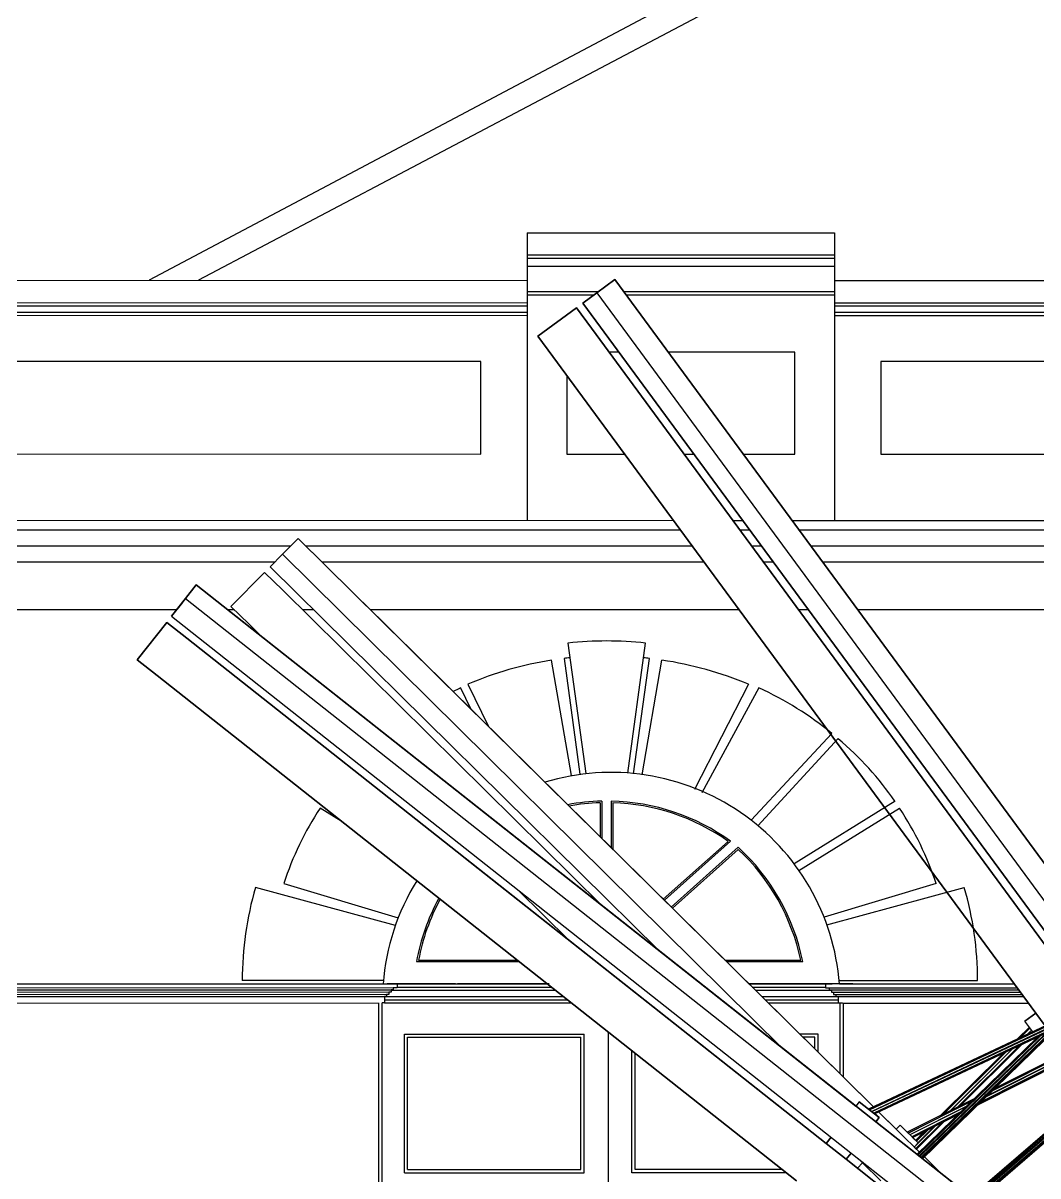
# Model space of a CAD drawing. Extents: x -43 to 90, y 6 to 81.
# Drawn here: x -26.771 to -23.584, y 70.085 to 73.705 of the extents above; entities that cross this region are included whole.
import ezdxf

# ---------------------------------------------------------------- set-up
doc = ezdxf.new("R2010")
doc.units = 0
doc.header["$LTSCALE"] = 0.1
doc.header["$MEASUREMENT"] = 0
doc.layers.add('cobertura nova', color=4, linetype='CONTINUOUS')
doc.layers.add('visto', color=9, linetype='CONTINUOUS')

msp = doc.modelspace()

# ---------------------------------------------------------------- linework, layer by layer
at = {"layer": 'cobertura nova'}
for p, q in [((-24.9697, 72.858), (-24.9133, 72.8995)), ((-24.9132, 72.8995), (-24.9696, 72.858)), ((-23.3396, 70.7598), (-24.9133, 72.8995)), ((-24.9132, 72.8995), (-24.9133, 72.8995)), ((-24.9133, 72.8995), (-24.9133, 72.8995)), ((-24.9132, 72.8995), (-24.9133, 72.8995)), ((-24.9133, 72.8995), (-24.9133, 72.8995)), ((-24.9133, 72.8995), (-24.9133, 72.8995)), ((-23.3396, 70.7598), (-24.9133, 72.8995)), ((-23.3396, 70.7598), (-24.9133, 72.8995)), ((-24.9133, 72.8995), (-24.9133, 72.8995)), ((-24.9133, 72.8995), (-24.9133, 72.8995)), ((-24.9133, 72.8995), (-23.3396, 70.7598)), ((-24.9133, 72.8995), (-24.9133, 72.8995)), ((-24.9133, 72.8995), (-23.3396, 70.7598)), ((-24.9133, 72.8995), (-24.9133, 72.8995)), ((-24.9133, 72.8995), (-23.3495, 70.7732)), ((-24.9133, 72.8995), (-24.9133, 72.8995)), ((-24.9133, 72.8995), (-23.3495, 70.7732)), ((-24.9133, 72.8995), (-24.9133, 72.8995)), ((-24.9133, 72.8995), (-23.3396, 70.7598)), ((-24.9133, 72.8995), (-24.9133, 72.8995)), ((-23.3396, 70.7598), (-24.9133, 72.8995)), ((-24.9133, 72.8995), (-24.9133, 72.8995)), ((-24.9133, 72.8995), (-23.3396, 70.7598)), ((-24.9133, 72.8995), (-24.9133, 72.8995)), ((-24.9133, 72.8995), (-23.3396, 70.7598)), ((-23.3396, 70.7598), (-24.9133, 72.8995)), ((-24.9133, 72.8995), (-24.9133, 72.8995)), ((-23.3495, 70.7732), (-24.9133, 72.8995)), ((-24.9133, 72.8995), (-24.9133, 72.8995)), ((-24.9133, 72.8995), (-24.9132, 72.8995)), ((-23.3396, 70.7598), (-24.9132, 72.8995)), ((-23.3396, 70.7598), (-24.9132, 72.8995)), ((-24.9132, 72.8995), (-23.3396, 70.7598)), ((-24.9132, 72.8995), (-23.3396, 70.7598)), ((-23.3495, 70.7732), (-24.9132, 72.8995)), ((-24.9132, 72.8995), (-24.9132, 72.8995)), ((-24.9132, 72.8995), (-23.3495, 70.7732)), ((-24.9132, 72.8995), (-24.9132, 72.8995)), ((-24.9132, 72.8995), (-23.3495, 70.7732)), ((-24.9132, 72.8995), (-24.9132, 72.8995)), ((-24.9132, 72.8995), (-24.9132, 72.8995)), ((-24.9132, 72.8995), (-23.3495, 70.7732)), ((-24.9132, 72.8995), (-24.9132, 72.8995)), ((-23.3495, 70.7732), (-24.9132, 72.8995)), ((-24.9132, 72.8995), (-24.9132, 72.8995)), ((-24.9132, 72.8995), (-23.3495, 70.7732)), ((-23.3495, 70.7732), (-24.9132, 72.8995)), ((-24.9132, 72.8995), (-24.9132, 72.8995)), ((-23.3495, 70.7732), (-24.9132, 72.8995)), ((-24.9132, 72.8995), (-24.9132, 72.8995)), ((-24.9132, 72.8995), (-23.3495, 70.7732)), ((-24.9132, 72.8995), (-24.9132, 72.8995)), ((-24.9132, 72.8995), (-23.3495, 70.7732)), ((-24.9132, 72.8995), (-24.9132, 72.8995)), ((-24.9132, 72.8995), (-24.9132, 72.8995)), ((-24.9132, 72.8995), (-24.9132, 72.8995)), ((-24.9132, 72.8995), (-24.9132, 72.8995)), ((-24.9132, 72.8995), (-24.9132, 72.8995)), ((-24.9132, 72.8995), (-24.9132, 72.8995)), ((-24.9132, 72.8995), (-24.9132, 72.8995)), ((-24.9132, 72.8995), (-24.9132, 72.8995)), ((-24.9132, 72.8995), (-24.9132, 72.8995)), ((-24.9132, 72.8995), (-24.9132, 72.8995)), ((-24.9132, 72.8995), (-24.9132, 72.8995)), ((-24.9132, 72.8995), (-24.9132, 72.8995)), ((-24.9132, 72.8995), (-24.9132, 72.8995)), ((-24.9132, 72.8995), (-24.9132, 72.8995)), ((-24.9132, 72.8995), (-24.9132, 72.8995)), ((-24.9132, 72.8995), (-24.9132, 72.8995)), ((-24.9132, 72.8995), (-24.9132, 72.8995)), ((-24.9132, 72.8995), (-24.9132, 72.8995)), ((-24.9132, 72.8995), (-24.9132, 72.8995)), ((-24.9132, 72.8995), (-24.9132, 72.8995)), ((-24.9132, 72.8995), (-24.9132, 72.8995)), ((-24.9132, 72.8995), (-24.9132, 72.8995)), ((-24.9132, 72.8995), (-24.9132, 72.8995)), ((-24.9132, 72.8995), (-24.9132, 72.8995)), ((-24.9132, 72.8995), (-24.9132, 72.8995)), ((-24.9132, 72.8995), (-24.9132, 72.8995)), ((-24.9132, 72.8995), (-24.9132, 72.8995)), ((-24.9132, 72.8995), (-24.9132, 72.8995)), ((-24.9132, 72.8995), (-24.9132, 72.8995)), ((-24.9132, 72.8995), (-24.9132, 72.8995)), ((-24.9132, 72.8995), (-24.9132, 72.8995)), ((-24.9132, 72.8995), (-24.9132, 72.8995)), ((-24.9132, 72.8995), (-24.9132, 72.8995)), ((-24.9132, 72.8995), (-24.9132, 72.8995)), ((-24.9132, 72.8995), (-24.9132, 72.8995)), ((-24.9132, 72.8995), (-24.9132, 72.8995)), ((-24.9132, 72.8995), (-24.9132, 72.8995)), ((-24.9132, 72.8995), (-23.3495, 70.7732)), ((-24.9132, 72.8995), (-23.3495, 70.7732)), ((-23.3495, 70.7732), (-24.9132, 72.8995)), ((-24.9132, 72.8995), (-24.9132, 72.8995)), ((-24.9132, 72.8995), (-23.3495, 70.7732)), ((-24.9132, 72.8995), (-24.9132, 72.8995)), ((-24.9132, 72.8995), (-23.3495, 70.7732)), ((-23.3495, 70.7732), (-24.9132, 72.8995)), ((-24.9132, 72.8995), (-24.9132, 72.8995)), ((-23.3495, 70.7732), (-24.9132, 72.8995)), ((-24.9132, 72.8995), (-24.9132, 72.8995)), ((-24.9132, 72.8995), (-23.3495, 70.7732)), ((-23.3495, 70.7732), (-24.9132, 72.8995)), ((-24.9132, 72.8995), (-24.9132, 72.8995)), ((-23.3495, 70.7732), (-24.9132, 72.8995)), ((-24.9132, 72.8995), (-23.3495, 70.7732)), ((-23.3495, 70.7732), (-24.9132, 72.8995)), ((-24.9132, 72.8995), (-24.9132, 72.8995)), ((-24.9132, 72.8995), (-23.3495, 70.7732)), ((-24.9132, 72.8995), (-24.9132, 72.8995)), ((-24.9132, 72.8995), (-23.3495, 70.7732)), ((-23.3495, 70.7732), (-24.9132, 72.8995)), ((-24.9132, 72.8995), (-24.9132, 72.8995)), ((-23.3495, 70.7732), (-24.9132, 72.8995)), ((-24.9132, 72.8995), (-24.9132, 72.8995)), ((-23.3495, 70.7732), (-24.9132, 72.8995)), ((-25.0136, 72.8257), (-24.9697, 72.858)), ((-24.9696, 72.858), (-25.0136, 72.8257)), ((-24.9697, 72.858), (-23.3903, 70.7105)), ((-25.0338, 72.8109), (-25.1546, 72.722)), ((-25.1546, 72.722), (-25.0338, 72.8109)), ((-24.9864, 72.7464), (-25.0338, 72.8109)), ((-25.0338, 72.8109), (-25.0338, 72.8109)), ((-25.0338, 72.8109), (-25.0337, 72.8109)), ((-25.0337, 72.8109), (-25.0338, 72.8109)), ((-25.0338, 72.8109), (-25.0337, 72.8109)), ((-25.0337, 72.8109), (-25.0338, 72.8109)), ((-25.0338, 72.8109), (-25.0338, 72.8109)), ((-25.0338, 72.8109), (-24.9864, 72.7464)), ((-25.0337, 72.8109), (-25.0337, 72.8109)), ((-25.0337, 72.8109), (-24.9863, 72.7465)), ((-24.9863, 72.7464), (-25.0337, 72.8109)), ((-25.0337, 72.8109), (-25.0337, 72.8109)), ((-25.0136, 72.8257), (-25.0136, 72.8257)), ((-25.0136, 72.8257), (-23.4298, 70.6721)), ((-23.4298, 70.6721), (-25.0136, 72.8257)), ((-24.9864, 72.7464), (-24.9864, 72.7464)), ((-24.9864, 72.7464), (-24.9863, 72.7464)), ((-23.47, 70.6846), (-24.9864, 72.7464)), ((-24.9864, 72.7464), (-23.47, 70.6846)), ((-24.9864, 72.7464), (-24.9863, 72.7464)), ((-23.47, 70.6846), (-24.9864, 72.7464)), ((-24.9864, 72.7464), (-24.9864, 72.7464)), ((-24.9864, 72.7464), (-23.47, 70.6846)), ((-24.9863, 72.7465), (-23.47, 70.6846)), ((-23.47, 70.6846), (-24.9863, 72.7464)), ((-23.47, 70.6846), (-24.9863, 72.7464)), ((-24.9863, 72.7464), (-23.47, 70.6846)), ((-25.1546, 72.722), (-25.1072, 72.6576)), ((-25.1072, 72.6576), (-25.1546, 72.722)), ((-25.1072, 72.6576), (-23.5909, 70.5957)), ((-23.5909, 70.5957), (-25.1072, 72.6576)), ((-25.9569, 72.0367), (-25.9077, 72.0865)), ((-25.9077, 72.0864), (-25.9569, 72.0366)), ((-25.9077, 72.0865), (-25.9077, 72.0864)), ((-25.9077, 72.0865), (-25.9077, 72.0865)), ((-24.1006, 70.3019), (-25.9077, 72.0865)), ((-24.1006, 70.3019), (-25.9077, 72.0865)), ((-25.9077, 72.0865), (-25.9077, 72.0865)), ((-25.9077, 72.0865), (-25.9077, 72.0864)), ((-25.9077, 72.0865), (-25.9077, 72.0865)), ((-24.1006, 70.3019), (-25.9077, 72.0865)), ((-25.9077, 72.0865), (-25.9077, 72.0865)), ((-25.9077, 72.0865), (-24.1006, 70.3019)), ((-25.9077, 72.0865), (-25.9077, 72.0865)), ((-25.9077, 72.0865), (-25.9077, 72.0864)), ((-25.9077, 72.0865), (-25.9077, 72.0865)), ((-25.9077, 72.0865), (-25.9077, 72.0864)), ((-25.9077, 72.0865), (-25.9077, 72.0865)), ((-24.1006, 70.3019), (-25.9077, 72.0865)), ((-24.1006, 70.3019), (-25.9077, 72.0865)), ((-25.9077, 72.0865), (-25.9077, 72.0865)), ((-25.9077, 72.0865), (-24.1006, 70.3019)), ((-25.9077, 72.0865), (-25.9077, 72.0865)), ((-25.9077, 72.0865), (-25.9077, 72.0864)), ((-25.9077, 72.0865), (-25.9077, 72.0865)), ((-25.9077, 72.0865), (-25.9077, 72.0864)), ((-24.1006, 70.3019), (-25.9077, 72.0865)), ((-25.9077, 72.0865), (-25.9077, 72.0865)), ((-24.1006, 70.3019), (-25.9077, 72.0865)), ((-25.9077, 72.0865), (-25.9077, 72.0865)), ((-25.9077, 72.0865), (-25.9077, 72.0864)), ((-25.9077, 72.0865), (-25.9077, 72.0865)), ((-25.9077, 72.0865), (-25.9077, 72.0864)), ((-24.1006, 70.3019), (-25.9077, 72.0865)), ((-25.9077, 72.0865), (-25.9077, 72.0865)), ((-24.1006, 70.3019), (-25.9077, 72.0865)), ((-25.9077, 72.0865), (-25.9077, 72.0865)), ((-25.9077, 72.0865), (-25.9077, 72.0864)), ((-25.9077, 72.0865), (-25.9077, 72.0865)), ((-25.9077, 72.0865), (-25.9077, 72.0864)), ((-24.1006, 70.3019), (-25.9077, 72.0865)), ((-25.9077, 72.0865), (-25.9077, 72.0865)), ((-24.1006, 70.3019), (-25.9077, 72.0865)), ((-25.9077, 72.0865), (-25.9077, 72.0865)), ((-25.9077, 72.0864), (-25.9077, 72.0865)), ((-25.9077, 72.0864), (-25.9077, 72.0865)), ((-25.9077, 72.0865), (-25.9077, 72.0865)), ((-25.9077, 72.0864), (-25.9077, 72.0865)), ((-25.9077, 72.0865), (-25.9077, 72.0865)), ((-25.9077, 72.0865), (-25.9077, 72.0865)), ((-25.9077, 72.0865), (-24.1006, 70.3019)), ((-25.9077, 72.0865), (-25.9077, 72.0865)), ((-25.9077, 72.0865), (-25.9077, 72.0865)), ((-25.9077, 72.0865), (-25.9077, 72.0865)), ((-25.9077, 72.0865), (-25.9077, 72.0865)), ((-25.9077, 72.0865), (-25.9077, 72.0865)), ((-25.9077, 72.0865), (-25.9077, 72.0865)), ((-25.9077, 72.0865), (-25.9077, 72.0865)), ((-25.9077, 72.0865), (-25.9077, 72.0865)), ((-25.9077, 72.0865), (-25.9077, 72.0865)), ((-25.9077, 72.0865), (-25.9077, 72.0865)), ((-25.9077, 72.0865), (-25.9077, 72.0865)), ((-25.9077, 72.0865), (-25.9077, 72.0865)), ((-25.9077, 72.0865), (-24.1006, 70.3019)), ((-25.9077, 72.0865), (-25.9077, 72.0865)), ((-25.9077, 72.0865), (-25.9077, 72.0865)), ((-25.9077, 72.0865), (-24.1006, 70.3019)), ((-24.1006, 70.3019), (-25.9077, 72.0865)), ((-25.9077, 72.0865), (-25.9077, 72.0865)), ((-24.1006, 70.3019), (-25.9077, 72.0865)), ((-25.9077, 72.0865), (-25.9077, 72.0865)), ((-25.9077, 72.0865), (-25.9077, 72.0865)), ((-25.9077, 72.0865), (-24.1006, 70.3019)), ((-25.9077, 72.0865), (-25.9077, 72.0865)), ((-25.9077, 72.0865), (-25.9077, 72.0865)), ((-25.9077, 72.0865), (-24.1006, 70.3019)), ((-24.1006, 70.3019), (-25.9077, 72.0865)), ((-25.9077, 72.0865), (-25.9077, 72.0865)), ((-25.9077, 72.0865), (-24.1006, 70.3019)), ((-25.9077, 72.0865), (-25.9077, 72.0865)), ((-25.9077, 72.0865), (-25.9077, 72.0865)), ((-25.9077, 72.0865), (-24.1006, 70.3019)), ((-25.9077, 72.0865), (-25.9077, 72.0865)), ((-25.9077, 72.0864), (-24.1006, 70.3019)), ((-25.9077, 72.0864), (-24.1006, 70.3019)), ((-25.9077, 72.0864), (-24.1006, 70.3019)), ((-24.1006, 70.3019), (-25.9077, 72.0864)), ((-25.9077, 72.0864), (-24.1006, 70.3019)), ((-25.9077, 72.0864), (-24.1006, 70.3019)), ((-25.9077, 72.0864), (-24.1006, 70.3019)), ((-25.9077, 72.0864), (-24.1006, 70.3019)), ((-25.9077, 72.0864), (-24.1006, 70.3019)), ((-25.9077, 72.0864), (-24.1006, 70.3019)), ((-25.9077, 72.0864), (-24.1006, 70.3019)), ((-25.9077, 72.0864), (-24.1006, 70.3019)), ((-25.9077, 72.0864), (-24.1006, 70.3019)), ((-25.9077, 72.0864), (-24.1006, 70.3019)), ((-24.1006, 70.3019), (-25.9077, 72.0864)), ((-24.1006, 70.3019), (-25.9077, 72.0864)), ((-25.9077, 72.0864), (-24.1006, 70.3019)), ((-25.9077, 72.0864), (-24.1006, 70.3019)), ((-24.1006, 70.3019), (-25.9077, 72.0864)), ((-25.9077, 72.0864), (-25.9077, 72.0864)), ((-25.9077, 72.0864), (-25.9077, 72.0864)), ((-25.9077, 72.0864), (-25.9077, 72.0864)), ((-25.9077, 72.0864), (-25.9077, 72.0864)), ((-25.9077, 72.0864), (-25.9077, 72.0864)), ((-25.9077, 72.0864), (-25.9077, 72.0864)), ((-25.9077, 72.0864), (-25.9077, 72.0864)), ((-25.9077, 72.0864), (-25.9077, 72.0864)), ((-25.9077, 72.0864), (-25.9077, 72.0864)), ((-25.9077, 72.0864), (-25.9077, 72.0864)), ((-25.9077, 72.0864), (-25.9077, 72.0864)), ((-25.9077, 72.0864), (-25.9077, 72.0864)), ((-25.9077, 72.0864), (-25.9077, 72.0864)), ((-25.9077, 72.0864), (-25.9077, 72.0864)), ((-25.9077, 72.0864), (-25.9077, 72.0864)), ((-25.9077, 72.0864), (-25.9077, 72.0864)), ((-25.9077, 72.0864), (-25.9077, 72.0864)), ((-25.9077, 72.0864), (-25.9077, 72.0864)), ((-25.9077, 72.0864), (-25.9077, 72.0864)), ((-24.1006, 70.3019), (-25.9061, 72.0849)), ((-25.9953, 71.9978), (-25.9569, 72.0367)), ((-25.9569, 72.0366), (-25.9952, 71.9978)), ((-25.9569, 72.0367), (-24.3871, 70.4864)), ((-26.0128, 71.98), (-26.1182, 71.8733)), ((-26.0128, 71.98), (-25.9559, 71.9238)), ((-25.9952, 71.9978), (-25.9953, 71.9978)), ((-25.9952, 71.9978), (-24.7759, 70.7936)), ((-24.7759, 70.7936), (-25.9952, 71.9978)), ((-26.2611, 71.8976), (-26.2273, 71.9404)), ((-26.2273, 71.9404), (-26.2611, 71.8976)), ((-23.7953, 70.0188), (-26.2273, 71.9404)), ((-26.2273, 71.9404), (-26.2273, 71.9404)), ((-23.7953, 70.0188), (-26.2273, 71.9404)), ((-26.2273, 71.9404), (-26.2273, 71.9404)), ((-26.2273, 71.9404), (-23.7953, 70.0188)), ((-26.2273, 71.9404), (-26.2273, 71.9404)), ((-26.2273, 71.9404), (-23.7953, 70.0188)), ((-26.2273, 71.9404), (-26.2273, 71.9404)), ((-26.2273, 71.9404), (-23.7953, 70.0188)), ((-26.2273, 71.9404), (-23.7953, 70.0188)), ((-26.2273, 71.9404), (-26.2273, 71.9404)), ((-24.1563, 70.304), (-26.2273, 71.9404)), ((-26.2273, 71.9404), (-26.2273, 71.9404)), ((-26.2273, 71.9404), (-24.1563, 70.304)), ((-24.1563, 70.304), (-26.2273, 71.9404)), ((-26.2273, 71.9404), (-24.1563, 70.304)), ((-26.2273, 71.9404), (-26.2273, 71.9404)), ((-26.2273, 71.9404), (-26.2273, 71.9404)), ((-26.2273, 71.9404), (-26.2273, 71.9404)), ((-26.2273, 71.9404), (-26.2273, 71.9404)), ((-26.2273, 71.9404), (-26.2273, 71.9404)), ((-26.2273, 71.9404), (-26.2273, 71.9404)), ((-26.2273, 71.9404), (-26.2273, 71.9404)), ((-26.2273, 71.9404), (-26.2273, 71.9404)), ((-26.2273, 71.9404), (-26.2273, 71.9404)), ((-26.2273, 71.9404), (-26.2273, 71.9404)), ((-26.2273, 71.9404), (-26.2273, 71.9404)), ((-26.2273, 71.9404), (-26.2273, 71.9404)), ((-26.2273, 71.9404), (-26.2273, 71.9404)), ((-26.2273, 71.9404), (-26.2273, 71.9404)), ((-26.2273, 71.9404), (-26.2273, 71.9404)), ((-26.2273, 71.9404), (-23.7953, 70.0188)), ((-26.2273, 71.9404), (-26.2273, 71.9404)), ((-26.2273, 71.9404), (-23.7953, 70.0188)), ((-23.7953, 70.0188), (-26.2273, 71.9404)), ((-26.2273, 71.9404), (-26.2273, 71.9404)), ((-23.7953, 70.0188), (-26.2273, 71.9404)), ((-26.2273, 71.9404), (-26.2273, 71.9404)), ((-26.2273, 71.9404), (-23.7953, 70.0188)), ((-23.7953, 70.0188), (-26.2273, 71.9404)), ((-26.2273, 71.9404), (-26.2273, 71.9404)), ((-23.7953, 70.0188), (-26.2273, 71.9404)), ((-26.2273, 71.9404), (-26.2273, 71.9404)), ((-26.2273, 71.9404), (-24.1563, 70.304)), ((-26.2273, 71.9404), (-26.2273, 71.9404)), ((-26.2273, 71.9404), (-24.1563, 70.304)), ((-24.1563, 70.304), (-26.2273, 71.9404)), ((-26.2273, 71.9404), (-24.1563, 70.304)), ((-26.2273, 71.9404), (-26.2273, 71.9404)), ((-26.2272, 71.9404), (-24.1563, 70.304)), ((-26.2272, 71.9404), (-26.2272, 71.9404)), ((-26.2272, 71.9404), (-24.1563, 70.304)), ((-26.2272, 71.9404), (-26.2272, 71.9404)), ((-26.2273, 71.9404), (-24.1563, 70.304)), ((-24.1563, 70.304), (-26.2273, 71.9404)), ((-26.2273, 71.9404), (-24.1563, 70.304)), ((-26.2273, 71.9404), (-26.2273, 71.9404)), ((-26.2273, 71.9404), (-24.1563, 70.304)), ((-26.2273, 71.9404), (-26.2273, 71.9404)), ((-26.2272, 71.9404), (-24.1563, 70.304)), ((-26.2272, 71.9404), (-26.2272, 71.9404)), ((-26.2272, 71.9404), (-24.1563, 70.304)), ((-26.2272, 71.9404), (-26.2272, 71.9404)), ((-26.2272, 71.9404), (-26.2272, 71.9404)), ((-26.2272, 71.9404), (-24.1563, 70.304)), ((-24.1563, 70.304), (-26.2272, 71.9404)), ((-26.2272, 71.9404), (-26.2272, 71.9404)), ((-26.2272, 71.9404), (-26.2272, 71.9404)), ((-26.2272, 71.9404), (-26.2272, 71.9404)), ((-26.2272, 71.9404), (-26.2272, 71.9404)), ((-26.2272, 71.9404), (-26.2272, 71.9404)), ((-26.2272, 71.9404), (-26.2272, 71.9404)), ((-26.2272, 71.9404), (-26.2272, 71.9404)), ((-26.2272, 71.9404), (-26.2272, 71.9404)), ((-26.2272, 71.9404), (-26.2272, 71.9404)), ((-26.2272, 71.9404), (-26.2272, 71.9404)), ((-26.2272, 71.9404), (-26.2272, 71.9404)), ((-26.2272, 71.9404), (-26.2272, 71.9404)), ((-26.2272, 71.9404), (-26.2272, 71.9404)), ((-26.2272, 71.9404), (-26.2272, 71.9404)), ((-26.2273, 71.9404), (-26.2272, 71.9404)), ((-26.2272, 71.9404), (-26.2273, 71.9404)), ((-26.2273, 71.9404), (-26.2273, 71.9404)), ((-26.2273, 71.9404), (-26.2273, 71.9404)), ((-26.2272, 71.9404), (-24.1563, 70.304)), ((-26.2272, 71.9404), (-26.2272, 71.9404)), ((-26.2272, 71.9404), (-24.1563, 70.304)), ((-26.2272, 71.9404), (-26.2272, 71.9404)), ((-26.2272, 71.9404), (-24.1563, 70.304)), ((-24.1563, 70.304), (-26.2272, 71.9404)), ((-24.1563, 70.304), (-26.2272, 71.9404)), ((-26.2272, 71.9404), (-26.2272, 71.9404)), ((-26.2272, 71.9404), (-24.1563, 70.304)), ((-26.2272, 71.9404), (-26.2272, 71.9404)), ((-26.2272, 71.9404), (-24.1563, 70.304)), ((-24.1563, 70.304), (-26.2272, 71.9404)), ((-26.2272, 71.9404), (-26.2272, 71.9404)), ((-24.1563, 70.304), (-26.2272, 71.9404)), ((-26.2272, 71.9404), (-26.2272, 71.9404)), ((-26.3045, 71.8426), (-26.2611, 71.8976)), ((-26.2611, 71.8976), (-26.3045, 71.8426)), ((-26.2611, 71.8976), (-23.8374, 69.9825)), ((-25.9559, 71.9238), (-24.9538, 70.9342)), ((-24.9536, 70.9341), (-25.9559, 71.9238)), ((-25.9559, 71.9238), (-25.9555, 71.9234)), ((-25.9559, 71.9238), (-25.9559, 71.9238)), ((-26.2707, 71.8855), (-26.3045, 71.8426)), ((-26.2707, 71.8855), (-26.2707, 71.8855)), ((-26.1182, 71.8733), (-26.0613, 71.8171)), ((-24.1006, 70.3019), (-25.7045, 71.8859)), ((-26.32, 71.823), (-26.413, 71.7053)), ((-26.413, 71.7053), (-26.32, 71.823)), ((-26.2572, 71.7734), (-26.32, 71.823)), ((-26.32, 71.823), (-26.32, 71.823)), ((-26.32, 71.823), (-26.32, 71.823)), ((-26.32, 71.823), (-26.2572, 71.7734)), ((-26.32, 71.823), (-26.3199, 71.823)), ((-26.3199, 71.823), (-26.32, 71.823)), ((-26.32, 71.823), (-26.32, 71.823)), ((-26.2572, 71.7734), (-26.32, 71.823)), ((-26.32, 71.823), (-26.32, 71.823)), ((-26.32, 71.823), (-26.2572, 71.7734)), ((-26.3199, 71.823), (-26.3199, 71.823)), ((-26.3045, 71.8426), (-23.8914, 69.9359)), ((-26.0219, 71.7781), (-26.0613, 71.8171)), ((-26.2572, 71.7734), (-26.2572, 71.7734)), ((-26.2572, 71.7734), (-26.2572, 71.7734)), ((-26.2572, 71.7734), (-26.2572, 71.7734)), ((-24.2491, 70.1866), (-26.2572, 71.7734)), ((-26.2572, 71.7734), (-24.249, 70.1867)), ((-24.249, 70.1867), (-26.2572, 71.7734)), ((-24.2496, 70.1871), (-26.2572, 71.7734)), ((-26.2572, 71.7734), (-26.2572, 71.7734)), ((-26.2572, 71.7734), (-24.249, 70.1867)), ((-24.2491, 70.1867), (-26.2572, 71.7734)), ((-26.2572, 71.7734), (-26.2572, 71.7734)), ((-26.2572, 71.7734), (-24.2491, 70.1867)), ((-26.413, 71.7053), (-26.3502, 71.6557)), ((-26.3502, 71.6557), (-26.413, 71.7053)), ((-26.3502, 71.6557), (-24.3421, 70.069)), ((-24.3421, 70.069), (-26.3502, 71.6557)), ((-25.6892, 68.3859), (-22.3434, 71.2706)), ((-22.3422, 71.2674), (-25.6886, 68.3857)), ((-25.6857, 68.3846), (-22.3422, 71.2674)), ((-22.3392, 71.2597), (-25.6842, 68.3841)), ((-22.3392, 71.2596), (-25.6773, 68.3816)), ((-22.3362, 71.2519), (-25.6757, 68.381)), ((-22.3362, 71.2519), (-25.6689, 68.3786)), ((-22.335, 71.2487), (-25.6682, 68.3783)), ((-22.335, 71.2487), (-25.6654, 68.3773)), ((-25.3869, 71.0857), (-24.2491, 70.1867)), ((-25.056, 70.8242), (-25.2172, 70.9835)), ((-22.7029, 70.9607), (-24.116, 70.2946)), ((-24.1131, 70.2924), (-22.709, 70.9554)), ((-22.7121, 70.9528), (-24.1131, 70.2924)), ((-22.7269, 70.94), (-24.1063, 70.287)), ((-24.1063, 70.287), (-22.7342, 70.9337)), ((-22.7492, 70.9208), (-24.0995, 70.2816)), ((-24.0994, 70.2816), (-22.7563, 70.9146)), ((-22.7625, 70.9093), (-24.0966, 70.2793)), ((-22.7655, 70.9067), (-24.0966, 70.2793)), ((-22.7655, 70.9067), (-24.0966, 70.2793)), ((-23.7953, 70.0188), (-22.7655, 70.9067)), ((-22.9639, 70.7356), (-23.7267, 70.3527)), ((-23.7261, 70.3533), (-22.9614, 70.7379)), ((-22.9539, 70.7443), (-23.719, 70.3602)), ((-24.1563, 70.304), (-24.6878, 70.724)), ((-22.9881, 70.7148), (-23.7452, 70.3347)), ((-22.9821, 70.72), (-23.744, 70.3359)), ((-23.0224, 70.6852), (-23.7714, 70.3093)), ((-23.7714, 70.3092), (-23.0224, 70.6852)), ((-23.02, 70.6873), (-23.7709, 70.3097)), ((-23.7637, 70.3167), (-23.0124, 70.6939)), ((-23.0065, 70.6989), (-23.7626, 70.3178)), ((-23.5909, 70.5957), (-23.625, 70.5706)), ((-23.625, 70.5706), (-23.5909, 70.5957)), ((-23.5909, 70.5957), (-23.5616, 70.5559)), ((-23.5616, 70.5559), (-23.5909, 70.5957)), ((-23.6007, 70.5375), (-23.625, 70.5706)), ((-23.9643, 70.1524), (-23.5865, 70.5198)), ((-23.58, 70.5228), (-23.9627, 70.1511)), ((-23.9618, 70.1503), (-23.5775, 70.524)), ((-23.5618, 70.5314), (-23.9579, 70.1473)), ((-23.5559, 70.5342), (-23.9556, 70.1455)), ((-23.54, 70.5416), (-23.9517, 70.1424)), ((-23.9494, 70.1406), (-23.5342, 70.5444)), ((-23.5277, 70.5475), (-23.9478, 70.1393)), ((-23.5253, 70.5486), (-23.9469, 70.1386)), ((-23.6481, 70.5151), (-23.6112, 70.5519)), ((-23.648, 70.5152), (-23.6112, 70.5518)), ((-23.6395, 70.5192), (-23.6093, 70.5493)), ((-23.6392, 70.5193), (-23.6093, 70.5492)), ((-23.6187, 70.529), (-23.6047, 70.543)), ((-23.6185, 70.5291), (-23.6046, 70.543)), ((-23.5871, 70.5191), (-23.5873, 70.5194)), ((-23.8596, 70.2896), (-23.6655, 70.4825)), ((-23.8575, 70.2907), (-23.665, 70.4827)), ((-23.8374, 70.3007), (-23.6447, 70.4923)), ((-23.6445, 70.4924), (-23.8366, 70.3011)), ((-23.6361, 70.4964), (-23.8283, 70.3053)), ((-23.891, 70.2739), (-23.695, 70.4686)), ((-23.89, 70.2744), (-23.6947, 70.4687)), ((-23.8818, 70.2785), (-23.6863, 70.4727)), ((-23.8796, 70.2796), (-23.6857, 70.473)), ((-24.1454, 70.3179), (-24.1563, 70.304)), ((-24.0826, 70.2683), (-24.1454, 70.3179)), ((-24.1454, 70.3179), (-24.1454, 70.3179)), ((-24.1454, 70.3179), (-24.1454, 70.3179)), ((-24.1454, 70.3179), (-24.116, 70.2946)), ((-24.116, 70.2946), (-24.1454, 70.3179)), ((-24.116, 70.2946), (-24.1454, 70.3179)), ((-24.1454, 70.3179), (-24.0826, 70.2683)), ((-23.7842, 70.3274), (-23.9945, 70.2219)), ((-23.9921, 70.2195), (-23.7915, 70.3204)), ((-23.7919, 70.32), (-23.9921, 70.2195)), ((-23.8095, 70.3029), (-23.9863, 70.2138)), ((-23.8104, 70.302), (-23.9862, 70.2137)), ((-24.0966, 70.2793), (-24.0826, 70.2683)), ((-24.0826, 70.2683), (-24.0966, 70.2793)), ((-24.0826, 70.2683), (-24.0966, 70.2793)), ((-24.0826, 70.2683), (-24.0935, 70.2544)), ((-24.0935, 70.2544), (-24.0826, 70.2683)), ((-24.0826, 70.2683), (-24.0935, 70.2544)), ((-24.0826, 70.2683), (-24.0935, 70.2544)), ((-24.0935, 70.2544), (-24.0826, 70.2683)), ((-24.0935, 70.2544), (-24.0826, 70.2683)), ((-24.0838, 70.2853), (-23.9567, 70.1598)), ((-23.9567, 70.1598), (-24.0838, 70.2853)), ((-23.9567, 70.1598), (-24.0838, 70.2853)), ((-24.0838, 70.2853), (-23.9567, 70.1598)), ((-24.0838, 70.2853), (-23.9567, 70.1598)), ((-23.9567, 70.1598), (-24.0838, 70.2853)), ((-23.9567, 70.1598), (-24.0838, 70.2853)), ((-24.0838, 70.2853), (-23.9567, 70.1598)), ((-24.0838, 70.2853), (-23.9567, 70.1598)), ((-23.9567, 70.1598), (-24.0838, 70.2853)), ((-24.0838, 70.2853), (-24.0297, 70.2319)), ((-24.0838, 70.2853), (-24.0297, 70.2319)), ((-24.0297, 70.2319), (-24.0838, 70.2853)), ((-24.0297, 70.2319), (-24.0838, 70.2853)), ((-24.0838, 70.2853), (-24.0297, 70.2319)), ((-24.0838, 70.2853), (-24.0297, 70.2319)), ((-24.0838, 70.2853), (-24.0297, 70.2319)), ((-24.0297, 70.2319), (-24.0838, 70.2853)), ((-24.0297, 70.2319), (-24.0838, 70.2853)), ((-24.0838, 70.2853), (-24.0297, 70.2319)), ((-24.0838, 70.2853), (-24.0297, 70.2319)), ((-24.0297, 70.2319), (-24.0838, 70.2853)), ((-24.0297, 70.2319), (-24.0838, 70.2853)), ((-24.0838, 70.2853), (-24.0297, 70.2319)), ((-24.0838, 70.2853), (-24.0297, 70.2319)), ((-24.0297, 70.2319), (-24.0838, 70.2853)), ((-24.0297, 70.2319), (-24.0838, 70.2853)), ((-24.0838, 70.2853), (-23.9567, 70.1598)), ((-23.9567, 70.1598), (-24.0838, 70.2853)), ((-23.9567, 70.1598), (-24.0838, 70.2853)), ((-24.0838, 70.2853), (-23.9567, 70.1598)), ((-24.0838, 70.2853), (-23.9567, 70.1598)), ((-23.9567, 70.1598), (-24.0838, 70.2853)), ((-24.0838, 70.2853), (-24.0297, 70.2319)), ((-24.0838, 70.2853), (-24.0297, 70.2319)), ((-24.0838, 70.2853), (-24.0297, 70.2319)), ((-24.0297, 70.2319), (-24.0838, 70.2853)), ((-24.0297, 70.2319), (-24.0838, 70.2853)), ((-24.0838, 70.2853), (-24.0297, 70.2319)), ((-24.0838, 70.2853), (-24.0297, 70.2319)), ((-24.0297, 70.2319), (-24.0838, 70.2853)), ((-24.0838, 70.2853), (-24.0297, 70.2319)), ((-24.0838, 70.2853), (-24.0297, 70.2319)), ((-24.0297, 70.2319), (-24.0838, 70.2853)), ((-24.0826, 70.2683), (-24.0826, 70.2683)), ((-24.0826, 70.2683), (-24.0826, 70.2683)), ((-24.0826, 70.2683), (-24.0826, 70.2683)), ((-24.0826, 70.2683), (-24.0826, 70.2683)), ((-23.8281, 70.2848), (-23.9804, 70.208)), ((-23.9804, 70.208), (-23.829, 70.284)), ((-23.8363, 70.2768), (-23.978, 70.2056)), ((-23.8366, 70.2765), (-23.978, 70.2056)), ((-23.978, 70.2056), (-23.8366, 70.2765)), ((-24.0935, 70.2544), (-23.7953, 70.0188)), ((-24.0935, 70.2544), (-23.7953, 70.0188)), ((-23.7953, 70.0188), (-24.0935, 70.2544)), ((-23.7953, 70.0188), (-24.0935, 70.2544)), ((-24.0935, 70.2544), (-23.7953, 70.0188)), ((-23.7953, 70.0188), (-24.0935, 70.2544)), ((-24.0935, 70.2544), (-23.7953, 70.0188)), ((-24.0935, 70.2544), (-23.7953, 70.0188)), ((-23.7953, 70.0188), (-24.0935, 70.2544)), ((-24.0935, 70.2544), (-23.7953, 70.0188)), ((-24.0935, 70.2544), (-23.7953, 70.0188)), ((-24.0935, 70.2544), (-23.7953, 70.0188)), ((-24.0935, 70.2544), (-23.7953, 70.0188)), ((-24.0935, 70.2544), (-23.7953, 70.0188)), ((-23.7953, 70.0188), (-24.0935, 70.2544)), ((-24.0935, 70.2544), (-23.7953, 70.0188)), ((-24.0935, 70.2544), (-23.7953, 70.0188)), ((-23.7953, 70.0188), (-24.0935, 70.2544)), ((-24.0935, 70.2544), (-23.7953, 70.0188)), ((-24.0935, 70.2544), (-23.7953, 70.0188)), ((-24.0935, 70.2544), (-23.7953, 70.0188)), ((-24.0935, 70.2544), (-23.7953, 70.0188)), ((-23.7953, 70.0188), (-24.0935, 70.2544)), ((-23.7953, 70.0188), (-24.0935, 70.2544)), ((-24.0935, 70.2544), (-23.7953, 70.0188)), ((-24.0935, 70.2544), (-23.7953, 70.0188)), ((-23.7953, 70.0188), (-24.0935, 70.2544)), ((-23.7953, 70.0188), (-24.0935, 70.2544)), ((-24.0173, 70.2444), (-24.0297, 70.2319)), ((-24.0297, 70.2319), (-24.0173, 70.2444)), ((-24.0173, 70.2444), (-24.0173, 70.2444)), ((-24.0173, 70.2444), (-24.0173, 70.2444)), ((-23.9604, 70.1882), (-24.0173, 70.2444)), ((-24.0173, 70.2444), (-23.9945, 70.2219)), ((-23.9945, 70.2219), (-24.0173, 70.2444)), ((-24.0173, 70.2444), (-24.0173, 70.2444)), ((-24.0173, 70.2444), (-24.0173, 70.2444)), ((-24.0173, 70.2444), (-23.9945, 70.2219)), ((-24.0173, 70.2444), (-24.0173, 70.2444)), ((-23.9945, 70.2219), (-24.0173, 70.2444)), ((-24.0173, 70.2444), (-23.9604, 70.1882)), ((-23.9692, 70.1792), (-23.9073, 70.2411)), ((-23.968, 70.171), (-23.8876, 70.2509)), ((-23.8866, 70.2514), (-23.9677, 70.1707)), ((-23.9665, 70.1943), (-23.9319, 70.2287)), ((-23.9658, 70.1936), (-23.9293, 70.23)), ((-23.8784, 70.2555), (-23.9657, 70.1687)), ((-23.961, 70.1888), (-23.9097, 70.2398)), ((-24.2336, 70.2063), (-24.2491, 70.1867)), ((-24.2336, 70.2063), (-24.2491, 70.1867)), ((-24.2491, 70.1867), (-24.2336, 70.2063)), ((-23.978, 70.2056), (-23.9604, 70.1882)), ((-23.9604, 70.1882), (-23.978, 70.2056)), ((-23.978, 70.2056), (-23.9604, 70.1882)), ((-23.9604, 70.1882), (-23.978, 70.2056)), ((-23.9688, 70.1965), (-23.9411, 70.2241)), ((-23.9685, 70.1962), (-23.94, 70.2246)), ((-24.2491, 70.1867), (-24.1863, 70.1371)), ((-24.2491, 70.1867), (-24.2491, 70.1867)), ((-24.1863, 70.1371), (-24.2491, 70.1867)), ((-24.2491, 70.1867), (-24.2491, 70.1867)), ((-24.2491, 70.1867), (-24.1863, 70.1371)), ((-24.1863, 70.1371), (-24.2491, 70.1866)), ((-24.249, 70.1866), (-24.249, 70.1866)), ((-24.249, 70.1866), (-24.249, 70.1866)), ((-24.1708, 70.1567), (-24.1863, 70.1371)), ((-24.1863, 70.1371), (-24.1708, 70.1567)), ((-24.1863, 70.1371), (-24.1708, 70.1567)), ((-24.1708, 70.1567), (-24.1863, 70.1371)), ((-24.1863, 70.1371), (-24.1708, 70.1567)), ((-24.1708, 70.1567), (-24.1863, 70.1371)), ((-23.9604, 70.1882), (-23.9728, 70.1756)), ((-23.9728, 70.1756), (-23.9604, 70.1882)), ((-23.9728, 70.1756), (-23.9604, 70.1882)), ((-23.9604, 70.1882), (-23.9728, 70.1756)), ((-23.9728, 70.1756), (-23.9604, 70.1882)), ((-23.9604, 70.1882), (-23.9728, 70.1756)), ((-23.9728, 70.1757), (-23.9567, 70.1598)), ((-23.9728, 70.1757), (-23.9567, 70.1598)), ((-23.9728, 70.1757), (-23.9567, 70.1598)), ((-23.9567, 70.1598), (-23.9728, 70.1757)), ((-23.9728, 70.1756), (-23.9567, 70.1598)), ((-23.9728, 70.1756), (-23.9567, 70.1598)), ((-23.9567, 70.1598), (-23.9728, 70.1756)), ((-23.9567, 70.1598), (-23.9728, 70.1756)), ((-23.9728, 70.1756), (-23.9567, 70.1598)), ((-23.9728, 70.1756), (-23.9567, 70.1598)), ((-23.9728, 70.1756), (-23.9567, 70.1598)), ((-23.9567, 70.1598), (-23.9728, 70.1756)), ((-23.9567, 70.1598), (-23.9728, 70.1756)), ((-23.9728, 70.1756), (-23.9567, 70.1598)), ((-23.9728, 70.1756), (-23.9567, 70.1598)), ((-23.9567, 70.1598), (-23.9728, 70.1756)), ((-23.9567, 70.1598), (-23.9728, 70.1756)), ((-23.9728, 70.1756), (-23.9567, 70.1598)), ((-23.9728, 70.1756), (-23.9567, 70.1598)), ((-23.9567, 70.1598), (-23.9728, 70.1756)), ((-23.9567, 70.1598), (-23.9728, 70.1756)), ((-23.9728, 70.1756), (-23.9567, 70.1598)), ((-23.9728, 70.1756), (-23.9567, 70.1598)), ((-23.9567, 70.1598), (-23.9728, 70.1756)), ((-23.9567, 70.1598), (-23.9728, 70.1756)), ((-23.9728, 70.1756), (-23.9567, 70.1598)), ((-23.9728, 70.1756), (-23.9567, 70.1598)), ((-23.9567, 70.1598), (-23.9728, 70.1756)), ((-23.9604, 70.1882), (-23.9604, 70.1882)), ((-23.9604, 70.1882), (-23.9604, 70.1882)), ((-24.1863, 70.1371), (-24.1863, 70.1371)), ((-24.1863, 70.1371), (-24.1863, 70.1371)), ((-24.1863, 70.1371), (-24.1863, 70.1371)), ((-24.1863, 70.1371), (-24.1863, 70.1371)), ((-24.1863, 70.1371), (-24.1863, 70.1371)), ((-24.1863, 70.1371), (-24.1863, 70.1371)), ((-24.1863, 70.1371), (-24.1863, 70.1371)), ((-23.9107, 69.9193), (-24.1863, 70.1371)), ((-24.1863, 70.1371), (-24.1863, 70.1371)), ((-23.9107, 69.9193), (-24.1863, 70.1371)), ((-24.1863, 70.1371), (-24.1863, 70.1371)), ((-24.1863, 70.1371), (-23.9107, 69.9193)), ((-23.9107, 69.9193), (-24.1863, 70.1371)), ((-24.1863, 70.1371), (-23.9107, 69.9193)), ((-23.9107, 69.9193), (-24.1863, 70.1371)), ((-24.1863, 70.1371), (-24.1863, 70.1371)), ((-24.1863, 70.1371), (-23.9107, 69.9193)), ((-24.1863, 70.1371), (-24.1863, 70.137)), ((-24.1863, 70.1371), (-24.1863, 70.1371)), ((-24.1863, 70.1371), (-24.1863, 70.1371)), ((-24.1863, 70.1371), (-24.1863, 70.1371)), ((-24.1863, 70.1371), (-24.1863, 70.1371)), ((-24.1863, 70.1371), (-23.9107, 69.9193)), ((-24.1863, 70.137), (-24.1863, 70.1371)), ((-24.1348, 70.1254), (-24.1509, 70.1091)), ((-24.1348, 70.1254), (-24.1509, 70.1091)), ((-24.1492, 70.1396), (-24.1348, 70.1254)), ((-24.1348, 70.1254), (-24.149, 70.1394)), ((-24.1348, 70.1254), (-24.1332, 70.127)), ((-24.1332, 70.127), (-24.1348, 70.1254)), ((-24.1348, 70.1254), (-24.1348, 70.1254)), ((-24.1348, 70.1254), (-24.1348, 70.1254)), ((-24.1348, 70.1254), (-24.0779, 70.0692)), ((-24.1348, 70.1254), (-24.1348, 70.1254)), ((-24.1348, 70.1254), (-24.1348, 70.1254)), ((-24.0779, 70.0692), (-24.1348, 70.1254)), ((-23.941, 70.1443), (-23.8887, 70.0926)), ((-23.8887, 70.0926), (-23.941, 70.1443)), ((-23.8887, 70.0926), (-23.941, 70.1443)), ((-23.941, 70.1443), (-23.8887, 70.0926)), ((-23.941, 70.1443), (-23.8887, 70.0926)), ((-23.8887, 70.0926), (-23.941, 70.1443)), ((-23.8887, 70.0926), (-23.941, 70.1443)), ((-23.941, 70.1443), (-23.8886, 70.0926)), ((-23.941, 70.1443), (-23.8886, 70.0925)), ((-23.8886, 70.0926), (-23.941, 70.1443)), ((-23.941, 70.1443), (-23.8886, 70.0925)), ((-23.941, 70.1443), (-23.8886, 70.0925)), ((-23.8886, 70.0925), (-23.941, 70.1443)), ((-23.8886, 70.0925), (-23.941, 70.1443)), ((-23.941, 70.1443), (-23.8886, 70.0925)), ((-23.941, 70.1443), (-23.8886, 70.0925)), ((-23.941, 70.1443), (-23.8886, 70.0925)), ((-23.8886, 70.0925), (-23.941, 70.1443)), ((-23.8886, 70.0925), (-23.941, 70.1443)), ((-23.941, 70.1443), (-23.8886, 70.0925)), ((-23.941, 70.1443), (-23.8886, 70.0925)), ((-23.8886, 70.0925), (-23.941, 70.1443)), ((-23.8886, 70.0925), (-23.941, 70.1443)), ((-23.941, 70.1443), (-23.8885, 70.0925)), ((-23.941, 70.1443), (-23.8885, 70.0925)), ((-23.8885, 70.0925), (-23.941, 70.1443)), ((-23.8885, 70.0925), (-23.941, 70.1443)), ((-23.941, 70.1443), (-23.8887, 70.0926)), ((-23.8887, 70.0926), (-23.941, 70.1443)), ((-23.8887, 70.0926), (-23.941, 70.1443)), ((-23.941, 70.1443), (-23.8887, 70.0926)), ((-23.941, 70.1443), (-23.8887, 70.0926)), ((-23.8887, 70.0926), (-23.941, 70.1443)), ((-23.941, 70.1443), (-23.8885, 70.0924)), ((-23.941, 70.1443), (-23.8885, 70.0925)), ((-23.941, 70.1443), (-23.8885, 70.0925)), ((-23.8885, 70.0925), (-23.941, 70.1443)), ((-23.8885, 70.0925), (-23.941, 70.1443)), ((-23.941, 70.1443), (-23.8885, 70.0925)), ((-23.941, 70.1443), (-23.8885, 70.0924)), ((-23.8885, 70.0925), (-23.941, 70.1443)), ((-23.941, 70.1443), (-23.8885, 70.0924)), ((-23.941, 70.1443), (-23.8885, 70.0924)), ((-23.8885, 70.0924), (-23.941, 70.1443)), ((-23.8885, 70.0925), (-23.9078, 70.1115))]:
    msp.add_line(p, q, dxfattribs=at)
at = {"layer": 'visto'}
for p, q in [((-22.2635, 75.0783), (-26.3751, 72.8971)), ((-22.2415, 74.9983), (-26.2199, 72.8971)), ((-25.1886, 73.0466), (-24.223, 73.0466)), ((-25.1886, 73.0466), (-25.1886, 72.1416)), ((-24.223, 73.0466), (-24.223, 72.1416)), ((-25.1886, 72.9766), (-24.223, 72.9766)), ((-25.1886, 72.9666), (-24.223, 72.9666)), ((-25.1886, 72.9416), (-24.223, 72.9416)), ((-27.2061, 72.8975), (-25.1886, 72.8966)), ((-24.223, 72.8966), (-23.1273, 72.8966)), ((-25.1886, 72.8616), (-24.9647, 72.8616)), ((-25.1886, 72.8516), (-24.9783, 72.8516)), ((-24.8854, 72.8616), (-24.223, 72.8616)), ((-24.878, 72.8516), (-24.223, 72.8516)), ((-27.2061, 72.8275), (-25.1886, 72.8266)), ((-27.2061, 72.8175), (-25.1886, 72.8166)), ((-24.223, 72.8266), (-23.0925, 72.8266)), ((-24.223, 72.8166), (-23.0875, 72.8166)), ((-27.2061, 72.7975), (-25.1886, 72.7966)), ((-27.2061, 72.7875), (-25.1886, 72.7866)), ((-24.223, 72.7966), (-23.0776, 72.7966)), ((-24.223, 72.7866), (-23.0726, 72.7866)), ((-24.7283, 72.1423), (-27.6646, 72.1425)), ((-24.7062, 72.1123), (-27.6646, 72.1125)), ((-24.5111, 72.1423), (-24.5421, 72.1423)), ((-24.489, 72.1123), (-24.52, 72.1123)), ((-22.7522, 72.1422), (-24.3564, 72.1423)), ((-22.7373, 72.1122), (-24.3343, 72.1123)), ((-25.9314, 72.0624), (-27.6146, 72.0625)), ((-24.6695, 72.0623), (-25.8833, 72.0624)), ((-24.4522, 72.0623), (-24.4833, 72.0623)), ((-22.7124, 72.0622), (-24.2975, 72.0623)), ((-25.9808, 72.0124), (-27.6146, 72.0125)), ((-24.6327, 72.0123), (-25.8327, 72.0124)), ((-24.4154, 72.0123), (-24.4465, 72.0123)), ((-22.6875, 72.0122), (-24.2607, 72.0123)), ((-26.2889, 71.8624), (-27.5896, 71.8625)), ((-26.1072, 71.8624), (-26.1285, 71.8624)), ((-25.8581, 71.8624), (-25.8937, 71.8624)), ((-24.5224, 71.8623), (-25.6808, 71.8624)), ((-24.3051, 71.8623), (-24.3362, 71.8623)), ((-22.6129, 71.8622), (-24.1504, 71.8623)), ((-25.0605, 71.7581), (-25.0045, 71.3483)), ((-24.8724, 71.3491), (-24.8164, 71.7581)), ((-25.0494, 71.3425), (-25.1117, 71.7044)), ((-25.0725, 71.7099), (-25.0228, 71.3463)), ((-24.854, 71.3473), (-24.8044, 71.7099)), ((-24.8274, 71.3438), (-24.7652, 71.7044)), ((-25.364, 71.5496), (-25.3971, 71.6181)), ((-25.3741, 71.6287), (-25.3095, 71.4958)), ((-24.4929, 71.6287), (-24.6632, 71.2987)), ((-24.6389, 71.2883), (-24.4599, 71.6181)), ((-24.2314, 71.4739), (-24.4846, 71.2016)), ((-24.4634, 71.1845), (-24.2112, 71.4578)), ((-24.9592, 71.2567), (-24.9592, 71.1498)), ((-24.9542, 71.2618), (-24.9542, 71.1448)), ((-24.9242, 71.2618), (-24.9242, 71.1152)), ((-24.9192, 71.2567), (-24.9192, 71.1103)), ((-24.0332, 71.2612), (-24.3494, 71.0643)), ((-25.7722, 71.199), (-25.8382, 71.2398)), ((-24.3349, 71.0443), (-24.0188, 71.2398)), ((-24.5572, 71.1353), (-24.7607, 70.9537)), ((-24.5494, 71.1357), (-24.7571, 70.9502)), ((-24.5254, 71.1169), (-24.7357, 70.9291)), ((-24.5253, 71.1102), (-24.7322, 70.9256)), ((-25.602, 70.8715), (-26.0414, 70.9905)), ((-25.9526, 71.0032), (-25.5932, 70.8953)), ((-23.9044, 71.0032), (-24.2561, 70.8976)), ((-24.2471, 70.8737), (-23.8155, 70.9905)), ((-25.5356, 70.7578), (-25.2138, 70.7578)), ((-25.5293, 70.7628), (-25.2201, 70.7628)), ((-24.5673, 70.7628), (-24.329, 70.7628)), ((-24.5622, 70.7578), (-24.3227, 70.7578)), ((-27.1171, 70.6696), (-25.6155, 70.6687)), ((-27.1051, 70.6886), (-25.6406, 70.6878)), ((-27.1051, 70.6766), (-25.6085, 70.6757)), ((-25.6397, 70.6983), (-26.083, 70.6983)), ((-25.641, 70.6878), (-25.1252, 70.6878)), ((-25.4135, 70.6878), (-25.6276, 70.6878)), ((-25.6155, 70.6678), (-25.0999, 70.6678)), ((-25.5965, 70.6778), (-25.1125, 70.6778)), ((-25.1189, 70.6878), (-25.4065, 70.6878)), ((-24.23, 70.6878), (-24.4913, 70.6878)), ((-24.4913, 70.6878), (-24.23, 70.6878)), ((-24.4812, 70.6778), (-24.2519, 70.6778)), ((-24.4711, 70.6678), (-24.2329, 70.6678)), ((-24.2399, 70.6757), (-23.6497, 70.6757)), ((-24.2329, 70.6687), (-23.6445, 70.6687)), ((-24.1656, 70.6878), (-24.23, 70.6878)), ((-24.2087, 70.6983), (-23.774, 70.6983)), ((-24.2078, 70.6878), (-23.6586, 70.6878)), ((-29.076, 70.6486), (-25.6365, 70.6477)), ((-29.069, 70.6286), (-25.6535, 70.6277)), ((-27.1311, 70.6556), (-25.6295, 70.6547)), ((-27.1241, 70.6626), (-25.6225, 70.6617)), ((-25.6535, 68.6251), (-25.6535, 70.6278)), ((-25.6435, 68.6251), (-25.6435, 70.6278)), ((-25.6434, 70.6478), (-25.0746, 70.6478)), ((-25.6365, 70.6378), (-25.0619, 70.6378)), ((-25.6365, 70.6278), (-25.0493, 70.6278)), ((-24.4508, 70.6478), (-24.1234, 70.6478)), ((-24.4407, 70.6378), (-24.2119, 70.6378)), ((-24.4306, 70.6278), (-24.1979, 70.6278)), ((-24.2259, 70.6617), (-23.6394, 70.6617)), ((-24.2189, 70.6547), (-23.6342, 70.6547)), ((-24.2119, 70.6477), (-23.6291, 70.6477)), ((-24.2049, 70.4049), (-24.2049, 70.6278)), ((-24.1949, 70.395), (-24.1949, 70.6278)), ((-24.1949, 70.6277), (-23.6144, 70.6277)), ((-25.5735, 70.095), (-25.5735, 70.53)), ((-25.5735, 70.53), (-25.0092, 70.53)), ((-25.5635, 70.105), (-25.5635, 70.52)), ((-25.5635, 70.52), (-25.0192, 70.52)), ((-25.0192, 70.105), (-25.0192, 70.52)), ((-25.0092, 70.095), (-25.0092, 70.53)), ((-24.9342, 70.5368), (-24.9342, 68.6251)), ((-24.2749, 70.53), (-24.3315, 70.53)), ((-24.2849, 70.52), (-24.3214, 70.52)), ((-24.2849, 70.4839), (-24.2849, 70.52)), ((-24.2749, 70.474), (-24.2749, 70.53)), ((-24.8592, 70.095), (-24.8592, 70.4776)), ((-24.8492, 70.105), (-24.8492, 70.4697)), ((-25.5735, 70.095), (-25.0092, 70.095)), ((-25.5635, 70.105), (-25.0192, 70.105)), ((-24.375, 70.095), (-24.8592, 70.095)), ((-24.3876, 70.105), (-24.8492, 70.105))]:
    msp.add_line(p, q, dxfattribs=at)
for points in [[(-24.9003, 72.6716), (-24.9313, 72.6716)], [(-24.5103, 72.3516), (-24.348, 72.3516), (-24.348, 72.6716), (-24.7456, 72.6716)], [(-23.0005, 72.6416), (-24.078, 72.6416), (-24.078, 72.3516), (-22.8763, 72.3516), (-22.8763, 72.3919)], [(-25.0636, 72.5983), (-25.0636, 72.3516), (-24.8822, 72.3516)], [(-24.696, 72.3516), (-24.665, 72.3516)], [(-25.5965, 70.6878), (-25.5965, 70.6758), (-25.6085, 70.6758), (-25.6085, 70.6688), (-25.6155, 70.6688), (-25.6155, 70.6618), (-25.6225, 70.6618), (-25.6225, 70.6548), (-25.6295, 70.6548), (-25.6295, 70.6478), (-25.6365, 70.6478), (-25.6365, 70.6278), (-25.6435, 70.6278)], [(-24.2519, 70.6878), (-24.2519, 70.6758), (-24.2399, 70.6758), (-24.2399, 70.6688), (-24.2329, 70.6688), (-24.2329, 70.6618), (-24.2259, 70.6618), (-24.2259, 70.6548), (-24.2189, 70.6548), (-24.2189, 70.6478), (-24.2119, 70.6478), (-24.2119, 70.6278), (-24.2049, 70.6278)]]:
    msp.add_lwpolyline(points, dxfattribs=at)
msp.add_lwpolyline([(-27.0403, 72.3525), (-25.3336, 72.3516), (-25.3336, 72.6416), (-27.0403, 72.6425)], close=True, dxfattribs=at)
for centre, radius, start, end in [((-24.9242, 70.6333), 0.7185, 4.3458, 106.8525), ((-24.9392, 70.6275), 0.6345, 91.3547, 101.0584), ((-24.9392, 70.6275), 0.6295, 91.8207, 100.7474), ((-24.9393, 70.5967), 0.6652, 54.1192, 88.7012), ((-24.9394, 70.5958), 0.6612, 54.6866, 88.248), ((-24.9814, 70.6229), 0.6724, 11.5739, 47.292), ((-24.9812, 70.6234), 0.6669, 12.0602, 46.8751), ((-24.9242, 70.6333), 0.7185, 148.2316, 175.6542), ((-24.8888, 70.642), 0.6571, 151.3855, 169.8583), ((-24.8891, 70.6431), 0.6512, 151.5289, 169.415), ((-24.9142, 70.6224), 0.7293, 179.5831, 179.627), ((-24.9192, 70.6277), 0.7243, 179.9927, 180.0369)]:
    msp.add_arc(centre, radius, start, end, dxfattribs=at)
for centre, major_axis, ratio, start_param, end_param in [((-24.9385, 70.7238), (1.0935, 0), 0.951699, 1.458959, 1.682545), ((-24.9385, 70.7109), (1.0582, 0), 0.951699, 1.735261, 1.995101), ((-24.9385, 70.7109), (1.0582, 0), 0.951699, 1.680317, 1.697756), ((-24.9385, 70.7109), (-1.0582, 0), 0.951699, 4.585347, 4.602786), ((-24.925, 70.7083), (-1.0876, 0.1149), 0.922247, 4.40294, 4.66278), ((-24.9416, 70.7214), (-1.0455, 0), 0.951699, -1.120558, -1.094654), ((-24.9154, 70.7214), (-1.0455, 0), 0.951699, 3.999269, 4.26215), ((-24.9285, 70.6983), (-1.073, 0), 0.951699, 3.725399, 3.980237), ((-24.9285, 70.6983), (1.073, 0), 0.951699, 2.582671, 2.838445), ((-24.9285, 70.6983), (-1.073, 0), 0.951699, 3.44474, 3.700514), ((-24.9285, 70.6983), (-1.1545, 0), 0.951699, -0.26921, 0), ((-24.9285, 70.6983), (1.1545, 0), 0.951699, 0, 0.26921)]:
    msp.add_ellipse(centre, major_axis=major_axis, ratio=ratio, start_param=start_param, end_param=end_param, dxfattribs=at)

doc.saveas('drawing.dxf')
